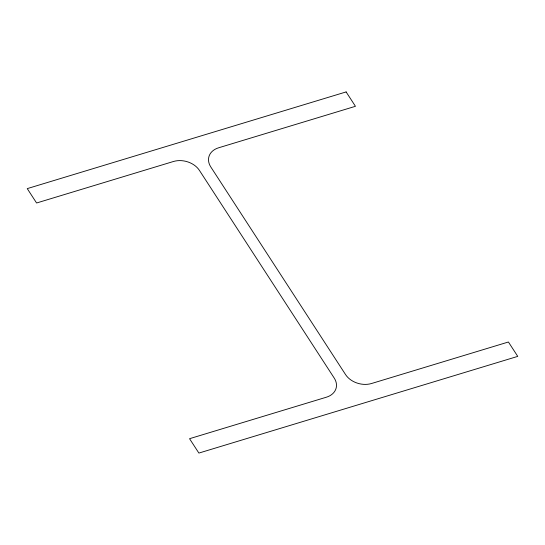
<?xml version="1.0" encoding="UTF-8"?>
<svg xmlns="http://www.w3.org/2000/svg" width="545" height="545" viewBox="0 0 545 545"><rect width="100%" height="100%" fill="white"/><g stroke="black" fill="none" stroke-linecap="round" stroke-linejoin="round"><path stroke-width="0.82" d="M346.116 91.928L27.25 188.618L36.583 202.999L173.419 161.504A19.477 14.565 14.6 0 1 199.429 170.394L334.208 378.053A19.477 14.565 14.6 0 1 326.394 397.203L189.551 438.698L198.884 453.072L517.75 356.382L508.417 342.001L371.581 383.496A19.477 14.565 14.6 0 1 345.571 374.606L210.792 166.947A19.477 14.565 14.6 0 1 218.606 147.797L355.449 106.302L346.116 91.928"/></g></svg>
